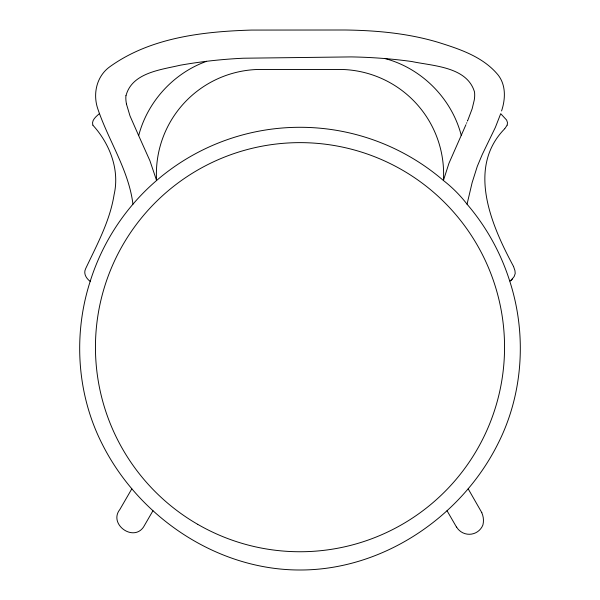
<?xml version="1.0" encoding="UTF-8"?>
<svg xmlns="http://www.w3.org/2000/svg" width="600" height="600" viewBox="0 0 600 600"><rect width="100%" height="100%" fill="white"/><g stroke="black" fill="none" stroke-linecap="round" stroke-linejoin="round"><path stroke-width="0.9" d="M126 95.685C131.947 72.72 160.785 69.802 180.27 65.213C201.135 61.545 222.225 59.205 243.39 58.222L351.188 56.91C371.475 57.233 391.74 58.762 411.84 61.53C433.29 66.075 467.002 66.653 474.518 91.988A28.328 28.328 0 0 1 474.24 100.132L472.162 108.75L467.798 120.308M465.952 124.695L448.942 163.312L443.415 180.495A219.892 219.892 0 0 0 90.195 281.347C73.05 334.388 76.778 394.088 102.135 443.918C138.825 517.215 217.163 570.112 300 570C382.837 570.112 461.175 517.215 497.865 443.918C523.222 394.088 526.95 334.388 509.805 281.347A219.892 219.892 0 0 0 467.048 204.188L472.118 182.685L477.293 166.335L482.287 154.447L495.36 127.403L500.715 113.685L506.61 120.052L507.502 122.677L507.165 125.085M467.048 204.188A132.938 132.938 0 0 0 443.415 180.495A104.602 104.602 0 0 0 343.29 69.51L256.71 69.51A104.602 104.602 0 0 0 156.585 180.495L149.955 160.837L138.675 135.637C147.45 101.708 173.61 73.08 206.618 61.305M501.57 110.94C505.74 98.438 506.16 83.453 496.53 73.155C481.545 56.265 459.165 48.915 438.248 42.36C408.045 33.293 376.403 30.405 344.985 30L251.43 30.075C202.8 31.553 150.45 37.53 109.92 66.683C96.375 76.32 92.61 94.282 97.972 109.343C108.833 141.262 128.655 170.01 132.953 204.188M467.662 120.623L467.467 121.095M466.808 122.67L466.545 123.292M507.12 125.198L504.908 128.512M131.812 488.85L119.828 509.543C108.375 523.928 133.042 542.235 143.49 527.1L152.977 510.713M504.728 128.738C466.327 167.843 491.61 225.69 513.457 266.303M512.4 278.88L511.748 279.562L514.185 276.51L515.205 273.517L514.965 270.675L513.638 266.752M511.748 279.562L511.342 279.96M511.365 279.938L510.562 280.68L511.05 280.237M510.315 280.905L510.082 281.1M99.292 113.722C96.127 116.542 91.26 120.24 92.835 125.085M385.103 58.575C421.778 68.347 451.793 98.618 461.25 135.375M90.195 281.347C86.287 278.55 83.213 273.525 85.597 268.77C96.87 244.942 109.875 221.167 114.075 194.782C120 169.148 109.312 143.235 92.88 125.198M468.188 488.85L481.853 512.707M447.022 510.713L456.51 527.1M138.675 135.637L129.99 115.89L126.39 103.845M126.45 103.83A28.328 28.328 0 0 1 125.917 95.677M456.592 527.055A14.685 14.685 0 0 0 482.925 524.94A18.93 18.93 0 0 0 481.8 512.737M197.722 524.34A204.555 204.555 0 0 0 504.555 347.19A204.555 204.555 0 0 0 197.722 170.04A204.555 204.555 0 0 0 197.722 524.34"/></g></svg>
